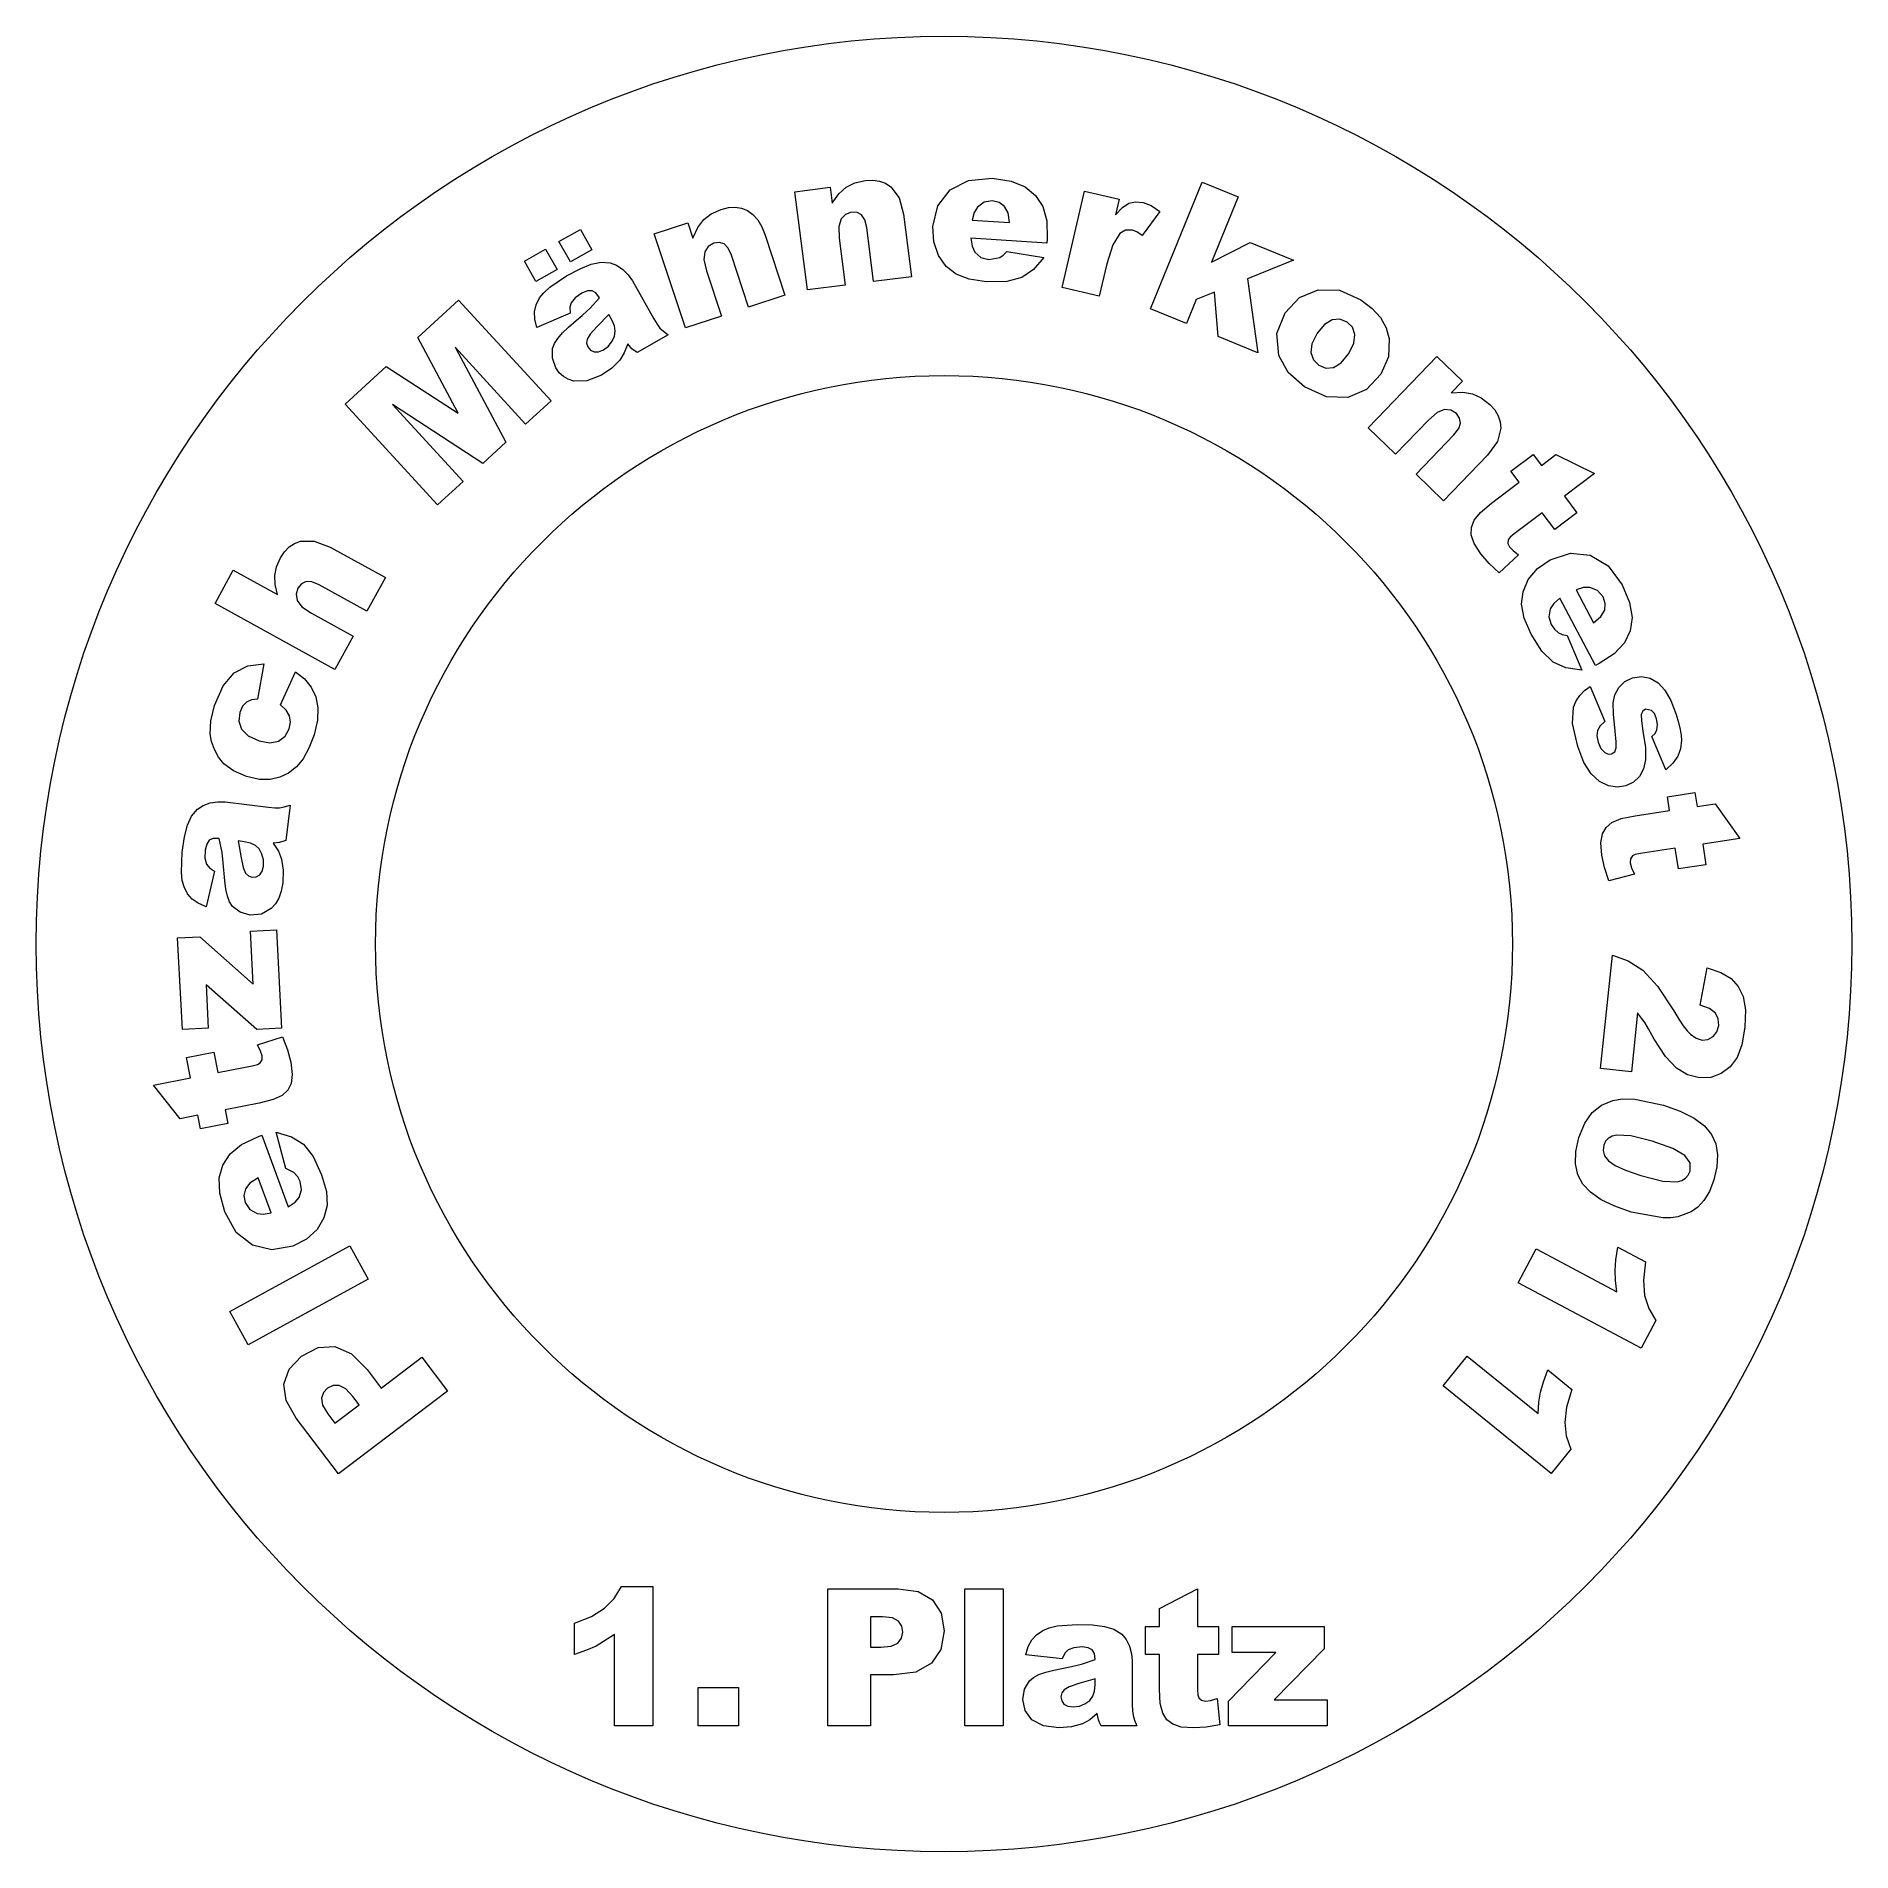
# Model space of a CAD drawing. Header units: millimetres. Extents: x -24 to 356, y -26 to 354.
import ezdxf

# ---------------------------------------------------------------- set-up
doc = ezdxf.new("R2010")
doc.units = ezdxf.units.MM
doc.layers.add('Pocket', color=7, linetype='CONTINUOUS', lineweight=0)

msp = doc.modelspace()

# ---------------------------------------------------------------- linework, layer by layer
at = {"layer": 'Pocket', "color": 0}
for points in [[(134.3765, 321.7175), (141.7195, 322.65), (142.1455, 319.2975), (143.57775, 321.265), (145.10625, 322.645), (146.89125, 323.5525), (149.10075, 324.0575), (150.66325, 324.1325), (152.07775, 323.94), (153.34625, 323.48), (154.465, 322.75), (156.1725, 320.4575), (157.08675, 316.98), (158.747, 303.9025), (150.822, 302.895), (149.3855, 314.2125), (148.99625, 315.84), (148.32225, 316.8525), (147.38225, 317.3525), (146.2035, 317.41), (144.9395, 316.975), (144.01725, 316.03), (143.54, 314.43), (143.61975, 312.0225), (144.87425, 302.14), (136.9885, 301.14), (134.3765, 321.7175)], [(187.10525, 310.96), (171.19975, 311.975), (171.45875, 310.285), (172.0515, 309.0625), (173.3115, 307.97), (174.96725, 307.5275), (177.22575, 307.97), (177.92575, 308.44), (178.6935, 309.1875), (186.464, 307.9675), (184.314, 305.415), (181.85075, 303.76), (178.7015, 302.95), (174.494, 302.88), (170.8375, 303.4025), (168.09625, 304.4425), (166.03325, 306.085), (164.414, 308.375), (163.4345, 311.2025), (163.25275, 314.42), (164.3065, 318.76), (166.8525, 322.0775), (170.7045, 324.0925), (175.64025, 324.53), (179.59375, 323.94), (182.57125, 322.7375), (184.7315, 320.9475), (186.24125, 318.59), (187.06175, 315.5875), (187.16225, 311.8575), (187.10525, 310.96)], [(219.618, 323.7075), (227.1375, 320.6325), (221.54925, 306.965), (229.647, 311.0825), (238.7045, 307.3775), (229.06625, 303.47), (231.2515, 288.0175), (222.953, 291.41), (222.21525, 300.7), (218.34025, 299.12), (216.30025, 294.13), (208.7795, 297.205), (219.618, 323.7075)], [(179.27775, 315.2775), (178.974, 317.2775), (178.24025, 318.65), (177.13225, 319.47), (175.673, 319.8125), (173.94625, 319.545), (172.5545, 318.5025), (171.89125, 317.3775), (171.4615, 315.775), (179.27775, 315.2775)], [(194.95975, 321.835), (202.20925, 320.1575), (201.44175, 316.845), (202.923, 318.4125), (204.275, 319.2975), (205.668, 319.6225), (207.224, 319.475), (208.9545, 318.795), (210.726, 317.5425), (207.05025, 312.58), (205.92175, 313.2925), (205.01325, 313.6525), (203.589, 313.6525), (202.36275, 312.9425), (200.875, 310.6125), (199.63125, 306.6), (198.06175, 299.8275), (190.27925, 301.63), (194.95975, 321.835)], [(104.93025, 312.895), (111.95875, 315.2175), (113.018, 312.0075), (114.0475, 314.215), (115.28325, 315.8625), (116.86175, 317.0925), (118.933, 318.0125), (120.452, 318.385), (121.87925, 318.4675), (123.20975, 318.2575), (124.448, 317.7575), (125.575, 316.96), (126.564, 315.835), (127.41425, 314.3775), (128.12775, 312.595), (132.2605, 300.075), (124.67575, 297.5725), (121.09925, 308.4025), (120.40475, 309.9275), (119.549, 310.79), (118.53025, 311.105), (117.364, 310.9325), (116.2055, 310.2625), (115.48125, 309.16), (115.31975, 307.4975), (115.85825, 305.15), (118.982, 295.6925), (111.434, 293.2), (104.93025, 312.895)], [(84.96625, 311.2625), (89.44625, 313.7775), (91.836, 309.52), (87.35775, 307.005), (84.96625, 311.2625)], [(77.74525, 307.2075), (82.1735, 309.695), (84.5635, 305.435), (80.135, 302.95), (77.74525, 307.2075)], [(87.32925, 296.2825), (80.3115, 293.26), (79.8965, 295.0675), (79.85425, 296.59), (80.1975, 298.0125), (80.92325, 299.4725), (81.79225, 300.5775), (83.0865, 301.7625), (86.53575, 304.0775), (89.39475, 305.5675), (91.74275, 306.5325), (93.77425, 306.9725), (95.70725, 306.8525), (97.01875, 306.37), (98.3265, 305.4575), (99.4765, 304.305), (100.33925, 303.07), (104.82325, 295.0825), (105.5015, 293.9625), (106.10475, 293.1575), (106.8265, 292.49), (107.85175, 291.72), (101.3455, 288.0675), (100.24275, 288.8375), (99.3545, 289.8625), (98.626, 287.975), (97.697, 286.4675), (96.02475, 284.7925), (93.84375, 283.32), (90.78375, 282.0975), (88.0805, 282.055), (86.9045, 282.44), (85.8885, 283.0275), (85.0315, 283.82), (84.33575, 284.815), (83.5845, 286.8625), (83.64275, 288.8825), (84.025, 289.915), (84.71275, 291.0075), (85.7015, 292.155), (86.9955, 293.3625), (88.57025, 294.725), (89.83675, 295.8325), (90.7945, 296.6875), (91.44275, 297.2925), (93.427, 299.5025), (92.6855, 300.515), (91.8945, 300.995), (90.95075, 300.97), (89.7515, 300.465), (88.33675, 299.4925), (87.50275, 298.485), (87.2465, 297.535), (87.32925, 296.2825)], [(236.96275, 296.3925), (239.989, 299.5875), (243.902, 301.2025), (248.3195, 301.095), (252.84, 299.0825), (255.17, 297.3), (256.935, 295.3475), (258.135, 293.2225), (258.77, 290.925), (258.6125, 287.1575), (257.0125, 283.52), (253.975, 280.3), (250.07, 278.6675), (245.65825, 278.805), (241.0535, 280.885), (237.60725, 283.88), (235.65425, 287.4175), (235.24725, 292.0125), (236.96275, 296.3925)], [(40.2195, 277.275), (48.801, 285.14), (63.88475, 275.335), (55.409, 291.1975), (63.96075, 299.0375), (83.309, 277.9325), (77.98275, 273.05), (63.227, 289.145), (73.851, 269.2625), (69.028, 264.84), (50.1545, 277.16), (64.91, 261.065), (59.569, 256.1675), (40.2195, 277.275)], [(95.38725, 296.0125), (92.91325, 293.4375), (91.501, 291.91), (90.85975, 290.8275), (90.76225, 289.985), (90.998, 289.225), (91.557, 288.56), (92.315, 288.195), (93.24125, 288.2125), (94.2885, 288.6325), (95.32475, 289.4), (96.1195, 290.3975), (96.62525, 291.5), (96.76775, 292.555), (96.5605, 293.67), (96.00825, 294.905), (95.38725, 296.0125)], [(243.65775, 292.0725), (242.57675, 289.8975), (242.35825, 288.0275), (242.88475, 286.495), (244.0105, 285.37), (245.49975, 284.795), (247.08275, 284.9375), (248.71, 285.9125), (250.3025, 287.8525), (251.3475, 289.975), (251.55, 291.8175), (251.045, 293.3325), (249.96075, 294.43), (248.44675, 295.0125), (246.8195, 294.8625), (245.19175, 293.9175), (243.65775, 292.0725)], [(268.745, 287.1925), (274.0775, 282.0575), (271.7325, 279.625), (274.165, 279.745), (276.2, 279.42), (278.0225, 278.5975), (279.805, 277.1925), (280.8425, 276.0225), (281.5775, 274.8), (282.0125, 273.525), (282.15, 272.195), (281.435, 269.4275), (279.3, 266.5325), (270.155, 257.0375), (264.4, 262.58), (272.3125, 270.795), (273.3375, 272.12), (273.7025, 273.28), (273.505, 274.3275), (272.81, 275.28), (271.6775, 275.9925), (270.3625, 276.12), (268.8175, 275.485), (266.9925, 273.9125), (260.0825, 266.74), (254.3575, 272.255), (268.745, 287.1925)], [(301.72, 262.7625), (295.4175, 258.015), (298.05, 254.52), (293.4175, 251.03), (290.785, 254.525), (284.9025, 250.095), (284.06, 249.3815), (283.6525, 248.835), (283.575, 248.108), (283.945, 247.3445), (284.68, 246.57925), (285.83, 245.684), (281.8, 241.9135), (279.6975, 243.90075), (277.97, 245.92575), (276.57, 248.09975), (275.9475, 249.87775), (275.975, 251.4325), (276.53, 252.9325), (277.86, 254.56), (280.155, 256.495), (285.99, 260.8925), (284.2275, 263.23), (288.86, 266.72), (290.6225, 264.3825), (293.665, 266.6725), (301.72, 262.7625)], [(12.977425, 235.5155), (16.8077, 242.4805), (26.04975, 237.39825), (25.5655, 239.51), (25.49775, 241.3805), (25.864, 243.1735), (26.69, 245.048), (27.53625, 246.33375), (28.517, 247.34825), (29.62925, 248.093), (30.87425, 248.565), (33.743, 248.5935), (37.08375, 247.29), (48.6355, 240.93825), (44.786, 233.93825), (34.79125, 239.434), (33.24525, 240.0785), (32.03, 240.1285), (31.07225, 239.66325), (30.333, 238.74375), (29.9425, 237.466), (30.16225, 236.1625), (31.1755, 234.836), (33.16925, 233.484), (41.89725, 228.68375), (38.067, 221.719), (12.977425, 235.5155)], [(301.9425, 222.5465), (294.495, 236.636), (293.1875, 235.53325), (292.4575, 234.3885), (292.1825, 232.742), (292.6725, 231.09925), (293.335, 230.158), (294.23, 229.40425), (294.9975, 229.05425), (296.035, 228.7895), (299.055, 221.52775), (295.755, 222.027), (293.0575, 223.2625), (290.72, 225.5235), (288.4625, 229.073), (286.9975, 232.464), (286.4525, 235.34475), (286.775, 237.9625), (287.88, 240.541), (289.7775, 242.8535), (292.4275, 244.6885), (296.6775, 246.05825), (300.835, 245.6205), (304.5675, 243.39075), (307.52, 239.411), (309.0825, 235.73275), (309.615, 232.56575), (309.2175, 229.78775), (307.995, 227.269), (305.865, 225), (302.7375, 222.9655), (301.9425, 222.5465)], [(301.53, 231.474), (303.08, 232.7785), (303.865, 234.1215), (303.985, 235.494), (303.515, 236.918), (302.385, 238.25), (300.77, 238.89175), (299.4625, 238.86975), (297.8725, 238.398), (301.53, 231.474)], [(26.68875, 214.2715), (29.83125, 221.19975), (31.67725, 219.736), (33.10275, 217.9865), (34.05625, 215.9695), (34.527, 213.68825), (34.4375, 211.07975), (33.70775, 208.04175), (32.632, 205.20825), (31.4385, 202.98675), (30.04025, 201.298), (28.38275, 200.01225), (26.51775, 199.13325), (24.5348, 198.649), (22.27375, 198.67225), (19.576, 199.307), (16.8674, 200.4705), (14.838325, 201.98725), (13.7207, 203.34475), (12.85265, 204.9275), (12.249075, 206.6015), (11.964225, 208.211), (12.0958, 210.95525), (12.8852, 214.175), (14.69185, 218.29175), (16.9922, 220.97575), (19.818775, 222.45425), (23.20015, 222.911), (21.847875, 215.48675), (20.58785, 215.37025), (19.55565, 214.87225), (18.735075, 214.00425), (18.14235, 212.7225), (17.930775, 210.91175), (18.514, 209.2355), (19.921875, 207.8275), (22.21275, 206.768), (24.4466, 206.36525), (26.283, 206.726), (27.653, 207.72975), (28.49525, 209.25425), (28.74625, 210.68125), (28.53875, 211.99), (27.85925, 213.19575), (26.68875, 214.2715)], [(300.835, 218.13025), (303.8875, 210.81675), (302.91, 209.9), (302.3725, 208.914), (302.2425, 207.80025), (302.49, 206.4955), (303.075, 205.1905), (303.88, 204.331), (304.5775, 204.01225), (305.295, 204.0555), (305.955, 204.49625), (306.2975, 205.30725), (306.3, 206.54175), (306.065, 208.815), (305.6825, 212.374), (305.62, 214.71075), (305.9775, 216.37225), (306.8075, 217.924), (308.0625, 219.17475), (309.6725, 219.961), (311.585, 220.24475), (313.4025, 219.87425), (315.0575, 218.90725), (316.485, 217.3965), (317.7425, 215.2275), (318.86, 212.26525), (319.34, 210.59975), (319.6825, 209.14725), (319.8825, 207.90625), (319.9425, 206.87525), (319.735, 205.1095), (319.1425, 203.5375), (318.125, 202.0805), (316.65, 200.69575), (313.7025, 207.67425), (314.41, 208.30475), (314.81, 209.04125), (314.95, 210.16975), (314.735, 211.3905), (314.27, 212.46875), (313.68, 213.12925), (312.4, 213.364), (311.82, 212.98025), (311.5325, 212.276), (311.5475, 210.98225), (311.8725, 208.8215), (312.385, 205.36275), (312.43, 202.8185), (312.01, 200.9035), (311.125, 199.32325), (309.8675, 198.12025), (308.3175, 197.366), (306.545, 197.1015), (304.655, 197.3715), (302.7825, 198.24625), (301.0475, 199.82925), (299.515, 202.23275), (298.21, 205.5935), (297.15, 210.3625), (297.35, 213.81425), (297.88, 215.12575), (298.6375, 216.2815), (299.6225, 217.28375), (300.835, 218.13025)], [(12.85805, 179.476), (11.132825, 172.03375), (9.431975, 172.77025), (8.182775, 173.63675), (7.237425, 174.75725), (6.491425, 176.20725), (6.117075, 177.56225), (5.92855, 179.30625), (6.106225, 183.4565), (6.601275, 186.64275), (7.2157, 189.106), (8.0648, 191.0035), (9.305825, 192.4885), (10.47365, 193.2605), (11.983225, 193.7715), (13.59185, 194.01725), (15.0974, 193.97775), (24.188925, 192.85775), (25.49225, 192.74225), (26.49875, 192.75025), (27.4645, 192.936), (28.692, 193.3065), (27.77925, 185.901), (26.5055, 185.468), (25.1545, 185.35975), (26.2425, 183.65625), (26.907, 182.0135), (27.2665, 179.6725), (27.15925, 177.044), (26.83925, 175.32575), (26.33325, 173.85375), (25.64025, 172.62925), (24.76265, 171.651), (22.682025, 170.46325), (20.321975, 170.2705), (18.22645, 170.87825), (16.6341, 172.122), (16.0292, 173.04275), (15.557175, 174.243), (15.2181, 175.7215), (15.01195, 177.478), (14.706775, 181.231), (14.4816, 183.389), (13.8753, 186.29675), (12.620725, 186.29975), (11.766225, 185.94675), (11.22775, 185.1725), (10.923925, 183.9055), (10.8697, 182.19125), (11.1857, 180.92175), (11.798775, 180.15275), (12.85805, 179.476)], [(332.18, 186.335), (324.375, 185.1605), (325.0275, 180.83375), (319.2925, 179.9695), (318.64, 184.29625), (311.3575, 183.199), (310.275, 182.9725), (309.6575, 182.6865), (309.245, 182.0815), (309.205, 181.2365), (309.485, 180.2125), (310.0725, 178.87775), (304.7325, 177.482), (303.83, 180.22975), (303.2775, 182.8315), (303.08, 185.40975), (303.3775, 187.27225), (304.14, 188.627), (305.345, 189.681), (307.29, 190.4785), (310.23, 191.089), (317.4525, 192.17675), (317.0175, 195.0725), (322.7525, 195.9365), (323.19, 193.03925), (326.955, 193.60775), (332.18, 186.335)], [(17.849375, 185.80725), (18.4584, 182.2875), (18.850375, 180.2475), (19.3427, 179.08925), (19.965275, 178.5115), (20.71535, 178.251), (21.5834, 178.3065), (22.326675, 178.7015), (22.86105, 179.45825), (23.144525, 180.5485), (23.14045, 181.8385), (22.80545, 183.07025), (22.21815, 184.13225), (21.4532, 184.8715), (20.431875, 185.36625), (19.10945, 185.6515), (17.849375, 185.80725)], [(6.138775, 146.31875), (5.1541, 165.53125), (9.79545, 165.77025), (20.982525, 155.86075), (20.412875, 166.95975), (25.8355, 167.23775), (26.8935, 146.59975), (21.74345, 146.3365), (11.093475, 155.725), (11.561425, 146.597), (6.138775, 146.31875)], [(303.0075, 138.17825), (305.4775, 161.91675), (308.8025, 160.74225), (311.825, 158.76325), (314.9, 155.4295), (318.34, 150.2305), (319.39, 148.523), (320.3175, 147.1435), (321.12, 146.09375), (321.8025, 145.3735), (323.0325, 144.50975), (324.245, 144.1365), (325.475, 144.2545), (326.56, 144.877), (327.3725, 145.88375), (327.7425, 147.1895), (327.65, 148.59475), (327.05, 149.775), (325.8175, 150.7095), (323.825, 151.4065), (325.29, 159.26675), (328.1925, 158.29675), (330.3175, 157.015), (331.8225, 155.3465), (332.83, 153.21875), (333.305, 150.4355), (333.1875, 146.8395), (332.5625, 143.1545), (331.56, 140.45), (330.1325, 138.49825), (328.245, 137.1025), (326.0575, 136.3145), (323.6975, 136.22075), (321.1925, 136.87075), (318.8825, 138.27325), (316.62, 140.674), (314.255, 144.352), (313.055, 146.49525), (312.275, 147.79725), (311.6025, 148.74675), (310.7425, 149.86175), (309.4575, 137.507), (303.0075, 138.17825)], [(0.107151, 134.6965), (7.849125, 136.22075), (7.002775, 140.514), (12.69395, 141.634), (13.540325, 137.34275), (20.764175, 138.7655), (21.8343, 139.042), (22.4406, 139.35425), (22.82445, 139.978), (22.82715, 140.82425), (22.498925, 141.83475), (21.8533, 143.1395), (27.1255, 144.77525), (28.15075, 142.07225), (28.82225, 139.4965), (29.13275, 136.93025), (28.91975, 135.056), (28.21725, 133.66975), (27.063, 132.56), (25.156, 131.6785), (22.246625, 130.9355), (15.07975, 129.52325), (15.6467, 126.64925), (9.954175, 125.52775), (9.388575, 128.403), (5.65185, 127.66675), (0.107151, 134.6965)], [(316.14, 130.53125), (319.6975, 129.25625), (322.565, 127.80775), (324.735, 126.18825), (326.215, 124.3965), (327.095, 122.38775), (327.47, 120.1295), (327.3475, 117.62425), (326.72, 114.87075), (325.7825, 112.40625), (324.645, 110.54125), (323.375, 109.16875), (321.99, 108.18675), (319.155, 107.1315), (317.6775, 106.939), (316.035, 106.939), (309.4125, 108.1205), (305.9825, 109.3385), (303.1475, 110.719), (300.91, 112.2625), (299.27, 113.96875), (298.21, 115.9195), (297.725, 118.19275), (297.8075, 120.79), (298.4625, 123.71), (299.69, 126.751), (301.2675, 128.9605), (303.215, 130.485), (305.5625, 131.4685), (307.62, 131.80625), (310.165, 131.76), (316.14, 130.53125)], [(22.756625, 124.19175), (28.29725, 109.2475), (29.735, 110.1725), (30.61125, 111.21), (31.0955, 112.8065), (30.82825, 114.49925), (30.29375, 115.5205), (29.50575, 116.38325), (27.79675, 117.22825), (25.7515, 124.82225), (28.95775, 123.8985), (31.471, 122.3185), (33.492, 119.7725), (35.266, 115.95725), (36.27675, 112.40525), (36.4405, 109.47675), (35.7775, 106.924), (34.34375, 104.5125), (32.15875, 102.4685), (29.2955, 100.994), (24.899625, 100.19275), (20.834675, 101.169), (17.427575, 103.87075), (15.020075, 108.20025), (13.951275, 112.05375), (13.840075, 115.2615), (14.5969, 117.9645), (16.1377, 120.30025), (18.546575, 122.2725), (21.91435, 123.8795), (22.756625, 124.19175)], [(313.82, 122.9885), (309.3475, 124.1035), (306.3875, 124.25525), (305.395, 123.991), (304.6075, 123.5515), (304.03, 122.93725), (303.66, 122.14475), (303.5325, 121.0055), (303.855, 119.9015), (304.6825, 118.83825), (306.0525, 117.86425), (308.2025, 116.8715), (311.4, 115.78375), (316.03, 114.62825), (319.01, 114.48575), (319.99, 114.75), (320.7725, 115.2045), (321.355, 115.84625), (321.7375, 116.676), (321.7525, 118.449), (320.645, 119.9895), (318.115, 121.45025), (313.82, 122.9885)], [(21.995725, 115.28575), (20.2908, 114.1955), (19.33595, 112.96675), (19.037525, 111.6225), (19.3183, 110.14825), (20.262325, 108.682), (21.781425, 107.833), (23.07945, 107.685), (24.719225, 107.94275), (21.995725, 115.28575)], [(19.90965, 80.34275), (16.0916, 87.3385), (41.227, 101.05375), (45.044, 94.058), (19.90965, 80.34275)], [(311.4675, 79.6385), (285.755, 93.3105), (289.5325, 100.415), (306.38, 91.4565), (306.0975, 93.7865), (306.0375, 95.9295), (306.2075, 98.1635), (306.6325, 100.79075), (312.3925, 97.72825), (311.9675, 93.86675), (312.205, 90.682), (313.0775, 87.95175), (314.5575, 85.45075), (311.4675, 79.6385)], [(38.8385, 53.31225), (29.9275, 65.01325), (27.8375, 68.69975), (27.39125, 72.115), (28.502, 75.2265), (31.11025, 77.96775), (34.5785, 79.78775), (38.08725, 79.99125), (41.535, 78.48725), (44.84575, 75.1465), (47.781, 71.293), (56.23375, 77.73025), (61.6185, 70.65975), (38.8385, 53.31225)], [(292.6625, 53.4125), (270.0225, 71.7285), (275.085, 77.9855), (289.92, 65.983), (290.085, 68.324), (290.435, 70.44), (291.0275, 72.60075), (291.9425, 75.099), (297.015, 70.99475), (295.865, 67.285), (295.4925, 64.11275), (295.8275, 61.267), (296.8025, 58.52975), (292.6625, 53.4125)], [(43.16525, 67.7775), (41.8525, 69.50275), (40.35775, 71.103), (38.97575, 71.82875), (37.69275, 71.83025), (36.53025, 71.26875), (35.67575, 70.3355), (35.2565, 69.169), (35.4805, 67.714), (36.55875, 65.9125), (38.08475, 63.9095), (43.16525, 67.7775)], [(104.61, 29.731), (104.61, 0.61035), (96.56325, 0.61035), (96.56325, 19.691275), (92.7735, 17.289225), (90.7225, 16.391325), (88.20375, 15.531425), (88.20375, 22.055375), (91.81175, 23.495825), (94.51225, 25.1995), (96.51425, 27.2515), (98.02775, 29.731), (104.61, 29.731)], [(141.2705, 29.24275), (155.9775, 29.24275), (160.17525, 28.6715), (163.1645, 26.95725), (164.966, 24.190275), (165.56675, 20.45355), (164.9115, 16.592075), (162.95025, 13.675925), (159.6625, 11.8449), (155.00075, 11.23455), (150.15725, 11.23455), (150.15725, 0.61035), (141.2705, 0.61035), (141.2705, 29.24275)], [(218.6525, 29.24275), (218.6525, 21.35145), (223.02775, 21.35145), (223.02775, 15.551775), (218.6525, 15.551775), (218.6525, 8.1882), (218.716, 7.085475), (218.90725, 6.430375), (219.4445, 5.9326), (220.27475, 5.7658), (221.3285, 5.8933), (222.735, 6.2744), (223.32075, 0.78532), (220.4685, 0.302463), (217.81275, 0.141059), (215.2345, 0.332303), (213.4385, 0.90332), (212.2125, 1.860895), (211.3485, 3.207725), (210.84925, 5.249025), (210.684, 8.246525), (210.684, 15.551775), (207.75425, 15.551775), (207.75425, 21.35145), (210.684, 21.35145), (210.684, 25.16), (218.6525, 29.24275)], [(150.15725, 17.0356), (152.32475, 17.0356), (154.50175, 17.255325), (155.919, 17.914525), (156.69475, 18.935825), (156.95375, 20.199925), (156.72875, 21.445025), (156.05475, 22.48535), (154.76075, 23.187925), (152.676, 23.422575), (150.15725, 23.422575), (150.15725, 17.0356)], [(190.294, 14.6335), (182.69575, 15.43375), (183.218, 17.2119), (183.926, 18.55875), (184.9215, 19.63435), (186.26975, 20.551225), (187.56775, 21.0897), (189.278, 21.48845), (193.419, 21.820775), (196.64025, 21.719025), (199.1605, 21.41115), (201.1475, 20.800775), (202.7735, 19.750975), (203.68125, 18.68625), (204.37575, 17.2499), (204.815, 15.683325), (204.9615, 14.184575), (204.9615, 5.0239), (205.00475, 3.71635), (205.13775, 2.71945), (205.439, 1.782225), (205.957, 0.61035), (198.49725, 0.61035), (198.12575, 1.312935), (197.911, 1.820205), (197.63725, 3.149425), (196.07875, 1.859538), (194.53125, 1.000975), (192.2515, 0.356715), (189.6295, 0.141059), (186.36225, 0.571017), (183.9845, 1.859538), (182.54925, 3.7801), (182.0705, 6.0981), (182.41625, 8.25195), (183.458, 9.98535), (184.29625, 10.698775), (185.43025, 11.3132), (186.856, 11.831325), (188.57425, 12.250425), (192.26075, 13.0127), (194.37525, 13.500975), (197.18825, 14.457175), (197.0365, 15.702325), (196.582, 16.507975), (195.748, 16.947425), (194.45375, 17.093925), (192.74475, 16.937925), (191.52425, 16.46865), (190.835, 15.76605), (190.294, 14.6335)], [(225.89925, 21.35145), (245.1375, 21.35145), (245.1375, 16.7033), (234.668, 6.03975), (245.782, 6.03975), (245.782, 0.61035), (225.118, 0.61035), (225.118, 5.7658), (235.0395, 15.92205), (225.89925, 15.92205), (225.89925, 21.35145)], [(197.18825, 10.4533), (193.7705, 9.4184), (191.79125, 8.779575), (190.70375, 8.1489), (190.2045, 7.461225), (190.039, 6.684025), (190.20025, 5.82955), (190.68475, 5.140525), (191.4985, 4.701075), (192.61725, 4.554575), (193.8965, 4.717325), (195.07925, 5.2002), (196.05975, 5.91225), (196.7, 6.7627), (197.06625, 7.8369), (197.18825, 9.18375), (197.18825, 10.4533)]]:
    msp.add_lwpolyline(points, dxfattribs=at)
for points in [[(169.961, 29.24275), (177.92975, 29.24275), (177.92975, 0.61035), (169.961, 0.61035), (169.961, 29.24275)], [(114.083, 8.578825), (122.57875, 8.578825), (122.57875, 0.61035), (114.083, 0.61035), (114.083, 8.578825)]]:
    msp.add_lwpolyline(points, close=True, dxfattribs=at)
at = {"layer": 'Pocket'}
for radius in [190, 119]:
    msp.add_circle((165.56675, 164.24175), radius, dxfattribs=at)

doc.saveas('drawing.dxf')
